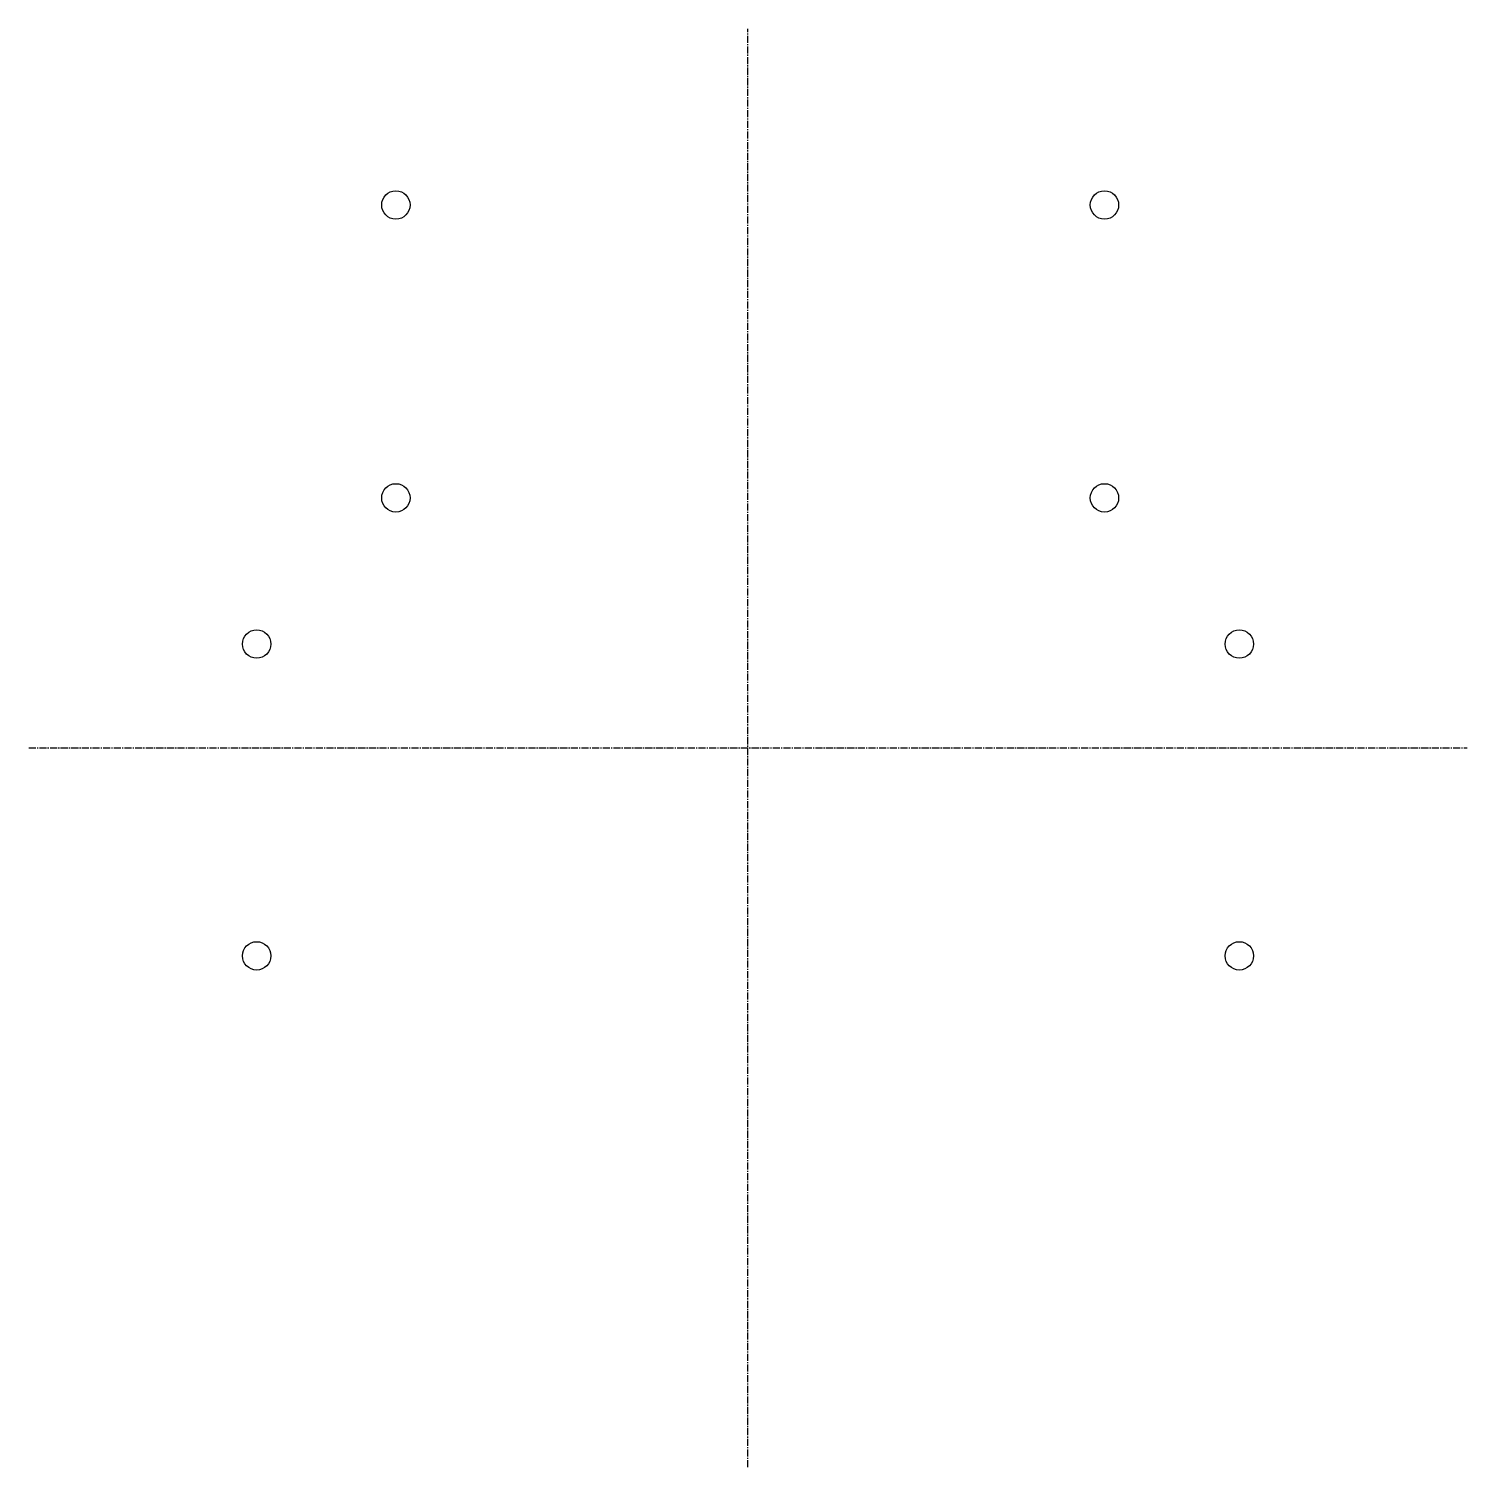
# Model space of a CAD drawing. Header units: millimetres. Extents: x -211 to 152, y -1 to 152.
# Drawn here: x -211.2 to -58.9, y -0.7 to 151.5 of the extents above; entities that cross this region are included whole.
import ezdxf

# ---------------------------------------------------------------- set-up
doc = ezdxf.new("R2010")
doc.units = ezdxf.units.MM
doc.header["$MEASUREMENT"] = 0
doc.linetypes.add('CENTER2', pattern=[1.125, 0.75, -0.125, 0.125, -0.125])

# ---------------------------------------------------------------- blocks, each defined once
blk = doc.blocks.new('*U7')
at = {"color": 0, "linetype": 'CENTER2', "transparency": 16777216}
blk.add_line((-76.12, 0), (76.12, 0), dxfattribs=at)
blk = doc.blocks.new('*U9')
at = {"color": 0, "linetype": 'CENTER2', "transparency": 16777216}
blk.add_line((0, -76.12), (0, 76.12), dxfattribs=at)

msp = doc.modelspace()

# ---------------------------------------------------------------- linework, layer by layer
for centre in [(-172.34, 132.86), (-97.34, 132.86), (-172.34, 101.86), (-97.34, 101.86), (-187.07, 86.39), (-83.07, 86.39), (-187.07, 53.39), (-83.07, 53.39)]:
    msp.add_circle(centre, 1.5)

# ---------------------------------------------------------------- block references
at = {"linetype": 'CENTER2'}
for name in ['*U9', '*U7']:
    msp.add_blockref(name, (-135.07, 75.39), dxfattribs=at)

doc.saveas('drawing.dxf')
